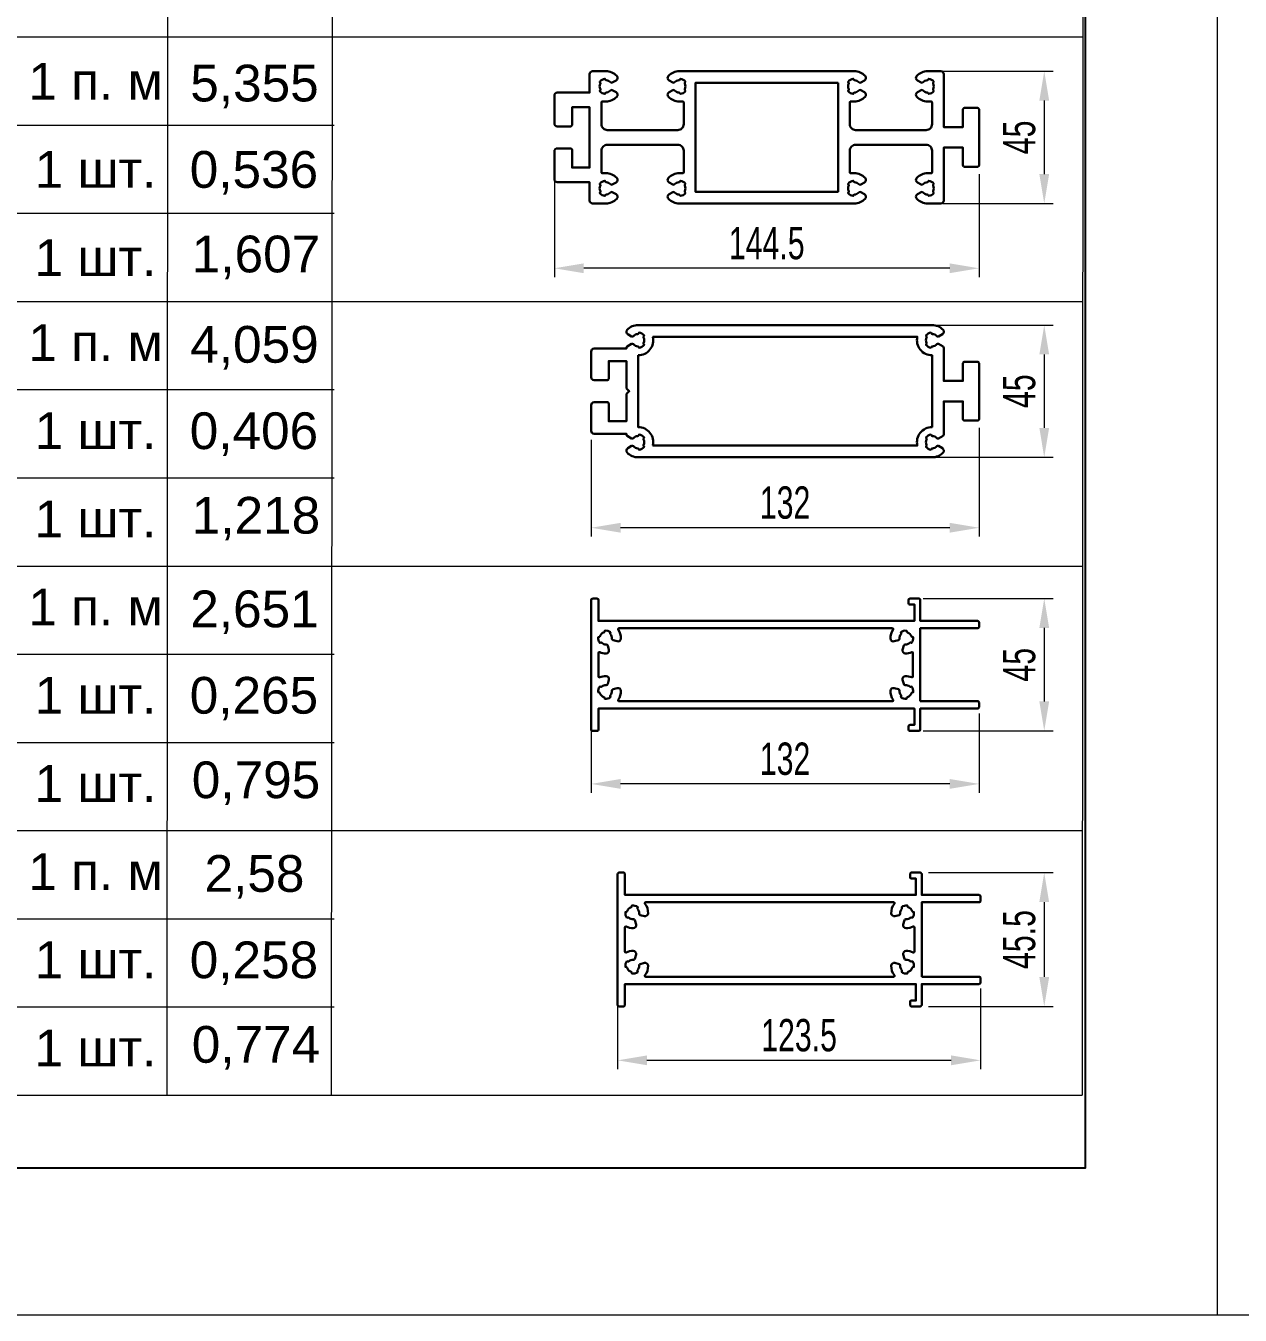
# Model space of a CAD drawing. Extents: x -37 to 4620, y -49 to 348.
# Drawn here: x 532.9 to 615.6, y 0 to 87.7 of the extents above; entities that cross this region are included whole.
import ezdxf

# ---------------------------------------------------------------- set-up
doc = ezdxf.new("R2010")
doc.units = 0
doc.header["$LTSCALE"] = 5
doc.layers.get('0').update_dxf_attribs({"linetype": 'CONTINUOUS', "lineweight": 30})
doc.layers.get('DEFPOINTS').update_dxf_attribs({"linetype": 'CONTINUOUS'})
for name, color, linetype, lineweight in [('4', 160, 'CONTINUOUS', 18), ('Рамки', 1, 'CONTINUOUS', 15), ('Текстовый', 7, 'CONTINUOUS', 9)]:
    doc.layers.add(name, color=color, linetype=linetype, lineweight=lineweight)
doc.layers.add('Скрытые', color=14, linetype='CONTINUOUS', plot=False)
doc.styles.add('22', font='RUSS.SHX', dxfattribs={"width": 0.7, "height": 2.2})
doc.styles.add('4', font='RUSS.shx', dxfattribs={"width": 0.7, "height": 3.5})
doc.styles.add('Каталожный', font='arial.ttf', dxfattribs={"height": 2.5})
doc.dimstyles.new('MX1$0', dxfattribs={"dimtxt": 2.5, "dimasz": 3, "dimexe": 1.3, "dimexo": 0.6, "dimgap": 0.6, "dimtad": 1, "dimdsep": 46, "dimtxsty": '4', "dimcen": 0, "dimclrd": 256, "dimclre": 256, "dimclrt": 256, "dimaunit": 1, "dimadec": 0, "dimazin": 0, "dimtfac": 1, "dimtmove": 0, "dimatfit": 3, "dimfxl": 1, "dimtvp": 1, "dimtolj": 1, "dimlwd": -1, "dimlwe": -1, "dimarcsym": 0})

# ---------------------------------------------------------------- blocks, each defined once
blk = doc.blocks.new('*D64')
at = {"layer": '4', "transparency": 16777216}
for p, q in [((595.339, 84.639), (602.823, 84.639)), ((602.223, 82.639), (602.223, 77.639)), ((595.339, 75.639), (602.823, 75.639))]:
    blk.add_line(p, q, dxfattribs=at)
for points in [[(601.89, 82.639), (602.556, 82.639), (602.223, 84.639)], [(601.89, 77.639), (602.556, 77.639), (602.223, 75.639)]]:
    blk.add_solid(points, dxfattribs=at)
at = {"layer": 'DEFPOINTS', "color": 0, "transparency": 16777216}
for p in [(594.739, 84.639), (594.739, 75.639), (602.223, 75.639)]:
    blk.add_point(p, dxfattribs=at)
at = {"layer": '4', "transparency": 16777216, "insert": (600.523, 80.139), "char_height": 2.2, "attachment_point": 5, "rotation": 90, "style": '22'}
blk.add_mtext('\\A1;45', dxfattribs=at)
blk = doc.blocks.new('*D65')
at = {"layer": '4', "transparency": 16777216}
for p, q in [((568.889, 77.289), (568.889, 70.632)), ((597.789, 77.639), (597.789, 70.632)), ((595.789, 71.232), (570.889, 71.232))]:
    blk.add_line(p, q, dxfattribs=at)
for points in [[(570.889, 71.565), (570.889, 70.899), (568.889, 71.232)], [(595.789, 71.565), (595.789, 70.899), (597.789, 71.232)]]:
    blk.add_solid(points, dxfattribs=at)
at = {"layer": 'DEFPOINTS', "color": 0, "transparency": 16777216}
for p in [(597.789, 78.239), (568.889, 77.889), (568.889, 71.232)]:
    blk.add_point(p, dxfattribs=at)
at = {"layer": '4', "transparency": 16777216, "insert": (583.339, 72.932), "char_height": 2.2, "attachment_point": 5, "style": '22'}
blk.add_mtext('\\A1;144.5', dxfattribs=at)
blk = doc.blocks.new('*D108')
at = {"layer": '4', "transparency": 16777216}
for p, q in [((594.339, 30.112), (602.823, 30.112)), ((602.223, 28.112), (602.223, 23.012)), ((594.339, 21.012), (602.823, 21.012))]:
    blk.add_line(p, q, dxfattribs=at)
for points in [[(601.89, 28.112), (602.556, 28.112), (602.223, 30.112)], [(601.89, 23.012), (602.556, 23.012), (602.223, 21.012)]]:
    blk.add_solid(points, dxfattribs=at)
at = {"layer": 'DEFPOINTS', "color": 0, "transparency": 16777216}
for p in [(593.739, 30.112), (593.739, 21.012), (602.223, 21.012)]:
    blk.add_point(p, dxfattribs=at)
at = {"layer": '4', "transparency": 16777216, "insert": (600.523, 25.562), "char_height": 2.2, "attachment_point": 5, "rotation": 90, "style": '22'}
blk.add_mtext('\\A1;45.5', dxfattribs=at)
blk = doc.blocks.new('*D109')
at = {"layer": '4', "transparency": 16777216}
for p, q in [((597.889, 22.232), (597.889, 16.741)), ((573.189, 21.296), (573.189, 16.741)), ((595.889, 17.341), (575.189, 17.341))]:
    blk.add_line(p, q, dxfattribs=at)
for points in [[(575.189, 17.675), (575.189, 17.008), (573.189, 17.341)], [(595.889, 17.675), (595.889, 17.008), (597.889, 17.341)]]:
    blk.add_solid(points, dxfattribs=at)
at = {"layer": 'DEFPOINTS', "color": 0, "transparency": 16777216}
for p in [(597.889, 22.832), (573.189, 21.896), (573.189, 17.341)]:
    blk.add_point(p, dxfattribs=at)
at = {"layer": '4', "transparency": 16777216, "insert": (585.539, 19.041), "char_height": 2.2, "attachment_point": 5, "style": '22'}
blk.add_mtext('\\A1;123.5', dxfattribs=at)
blk = doc.blocks.new('*D112')
at = {"layer": '4', "transparency": 16777216}
for p, q in [((597.789, 40.929), (597.789, 35.549)), ((571.389, 39.993), (571.389, 35.549)), ((595.789, 36.149), (573.389, 36.149))]:
    blk.add_line(p, q, dxfattribs=at)
for points in [[(573.389, 36.482), (573.389, 35.815), (571.389, 36.149)], [(595.789, 36.482), (595.789, 35.815), (597.789, 36.149)]]:
    blk.add_solid(points, dxfattribs=at)
at = {"layer": 'DEFPOINTS', "color": 0, "transparency": 16777216}
for p in [(597.789, 41.529), (571.389, 40.593), (571.389, 36.149)]:
    blk.add_point(p, dxfattribs=at)
at = {"layer": '4', "transparency": 16777216, "insert": (584.589, 37.849), "char_height": 2.2, "attachment_point": 5, "style": '22'}
blk.add_mtext('\\A1;132', dxfattribs=at)
blk = doc.blocks.new('*D113')
at = {"layer": '4', "transparency": 16777216}
for p, q in [((593.989, 48.759), (602.823, 48.759)), ((602.223, 46.759), (602.223, 41.759)), ((593.989, 39.759), (602.823, 39.759))]:
    blk.add_line(p, q, dxfattribs=at)
for points in [[(601.89, 46.759), (602.556, 46.759), (602.223, 48.759)], [(601.89, 41.759), (602.556, 41.759), (602.223, 39.759)]]:
    blk.add_solid(points, dxfattribs=at)
at = {"layer": 'DEFPOINTS', "color": 0, "transparency": 16777216}
for p in [(593.389, 48.759), (593.389, 39.759), (602.223, 39.759)]:
    blk.add_point(p, dxfattribs=at)
at = {"layer": '4', "transparency": 16777216, "insert": (600.523, 44.259), "char_height": 2.2, "attachment_point": 5, "rotation": 90, "style": '22'}
blk.add_mtext('\\A1;45', dxfattribs=at)
blk = doc.blocks.new('*D114')
at = {"layer": '4', "transparency": 16777216}
for p, q in [((597.789, 60.37), (597.789, 52.979)), ((571.389, 59.57), (571.389, 52.979)), ((595.789, 53.579), (573.389, 53.579))]:
    blk.add_line(p, q, dxfattribs=at)
for points in [[(573.389, 53.912), (573.389, 53.245), (571.389, 53.579)], [(595.789, 53.912), (595.789, 53.245), (597.789, 53.579)]]:
    blk.add_solid(points, dxfattribs=at)
at = {"layer": 'DEFPOINTS', "color": 0, "transparency": 16777216}
for p in [(597.789, 60.97), (571.389, 60.17), (571.389, 53.579)]:
    blk.add_point(p, dxfattribs=at)
at = {"layer": '4', "transparency": 16777216, "insert": (584.589, 55.279), "char_height": 2.2, "attachment_point": 5, "style": '22'}
blk.add_mtext('\\A1;132', dxfattribs=at)
blk = doc.blocks.new('*D115')
at = {"layer": '4', "transparency": 16777216}
for p, q in [((593.989, 67.37), (602.823, 67.37)), ((602.223, 65.37), (602.223, 60.37)), ((593.989, 58.37), (602.823, 58.37))]:
    blk.add_line(p, q, dxfattribs=at)
for points in [[(601.89, 65.37), (602.556, 65.37), (602.223, 67.37)], [(601.89, 60.37), (602.556, 60.37), (602.223, 58.37)]]:
    blk.add_solid(points, dxfattribs=at)
at = {"layer": 'DEFPOINTS', "color": 0, "transparency": 16777216}
for p in [(593.389, 67.37), (593.389, 58.37), (602.223, 58.37)]:
    blk.add_point(p, dxfattribs=at)
at = {"layer": '4', "transparency": 16777216, "insert": (600.523, 62.87), "char_height": 2.2, "attachment_point": 5, "rotation": 90, "style": '22'}
blk.add_mtext('\\A1;45', dxfattribs=at)

msp = doc.modelspace()

# ---------------------------------------------------------------- linework, layer by layer
for points in [[(594.289, 75.639), (595.189, 75.639, 0.414214), (595.389, 75.839), (595.389, 79.439), (596.689, 79.439), (596.689, 78.239, 0.414214), (596.789, 78.139), (597.689, 78.139, 0.414214), (597.789, 78.239), (597.789, 82.039, 0.414214), (597.689, 82.139), (596.789, 82.139, 0.414214), (596.689, 82.039), (596.689, 80.839), (595.389, 80.839), (595.389, 84.439, 0.414214), (595.189, 84.639), (594.289, 84.639, 0.203709), (593.548, 84.324, 0.487427), (593.592, 84.012), (593.847, 83.864, 0.358606), (593.973, 83.885, -0.203976), (594.269, 84.028, 0.25491), (594.318, 84.058), (594.356, 84.125, -0.2), (594.703, 83.925), (594.664, 83.858, 0.25491), (594.663, 83.801, -0.241952), (594.663, 83.417, 0.25491), (594.664, 83.359), (594.703, 83.293, -0.2), (594.356, 83.093), (594.318, 83.159, 0.25491), (594.269, 83.189, -0.203976), (593.973, 83.333, 0.358606), (593.847, 83.354), (593.592, 83.206, 0.487427), (593.548, 82.894, 0.203709), (594.289, 82.579), (594.529, 82.579, -0.414214), (594.589, 82.519), (594.589, 81.039, -0.414214), (594.189, 80.639), (589.389, 80.639, -0.414214), (588.989, 81.039), (588.989, 82.519, -0.414214), (589.049, 82.579), (589.289, 82.579, 0.203709), (590.031, 82.894, 0.487427), (589.987, 83.206), (589.731, 83.354, 0.358606), (589.606, 83.333, -0.203976), (589.31, 83.189, 0.25491), (589.261, 83.159), (589.223, 83.093, -0.2), (588.876, 83.293), (588.914, 83.359, 0.25491), (588.916, 83.417, -0.241952), (588.916, 83.801, 0.25491), (588.914, 83.858), (588.876, 83.925, -0.2), (589.223, 84.125), (589.261, 84.058, 0.25491), (589.31, 84.028, -0.203976), (589.606, 83.885, 0.358606), (589.731, 83.864), (589.987, 84.012, 0.487427), (590.031, 84.324, 0.203709), (589.289, 84.639), (577.389, 84.639, 0.203709), (576.648, 84.324, 0.487427), (576.692, 84.012), (576.947, 83.864, 0.358606), (577.073, 83.885, -0.203976), (577.369, 84.028, 0.25491), (577.418, 84.058), (577.456, 84.125, -0.2), (577.803, 83.925), (577.764, 83.858, 0.25491), (577.763, 83.801, -0.241952), (577.763, 83.417, 0.25491), (577.764, 83.359), (577.803, 83.293, -0.2), (577.456, 83.093), (577.418, 83.159, 0.25491), (577.369, 83.189, -0.203976), (577.073, 83.333, 0.358606), (576.947, 83.354), (576.692, 83.206, 0.487427), (576.648, 82.894, 0.203709), (577.389, 82.579), (577.629, 82.579, -0.414214), (577.689, 82.519), (577.689, 81.039, -0.414214), (577.289, 80.639), (572.489, 80.639, -0.414214), (572.089, 81.039), (572.089, 82.519, -0.414214), (572.149, 82.579), (572.389, 82.579, 0.203709), (573.131, 82.894, 0.487427), (573.087, 83.206), (572.831, 83.354, 0.358606), (572.706, 83.333, -0.203976), (572.41, 83.189, 0.25491), (572.361, 83.159), (572.323, 83.093, -0.2), (571.976, 83.293), (572.014, 83.359, 0.25491), (572.016, 83.417, -0.241952), (572.016, 83.801, 0.25491), (572.014, 83.858), (571.976, 83.925, -0.2), (572.323, 84.125), (572.361, 84.058, 0.25491), (572.41, 84.028, -0.203976), (572.706, 83.885, 0.358606), (572.831, 83.864), (573.087, 84.012, 0.487427), (573.131, 84.324, 0.203709), (572.389, 84.639), (571.489, 84.639, 0.414214), (571.289, 84.439), (571.289, 83.189), (569.089, 83.189, 0.414214), (568.889, 82.989), (568.889, 81.089, 0.414214), (569.089, 80.889), (569.989, 80.889, 0.414214), (570.089, 80.989), (570.089, 82.189), (571.289, 82.189), (571.289, 78.089), (570.089, 78.089), (570.089, 79.289, 0.414214), (569.989, 79.389), (569.089, 79.389, 0.414214), (568.889, 79.189), (568.889, 77.289, 0.414214), (569.089, 77.089), (571.289, 77.089), (571.289, 75.839, 0.414214), (571.489, 75.639), (572.389, 75.639, 0.203709), (573.131, 75.954, 0.487427), (573.087, 76.266), (572.831, 76.414, 0.358606), (572.706, 76.393, -0.203976), (572.41, 76.249, 0.25491), (572.361, 76.219), (572.323, 76.153, -0.2), (571.976, 76.353), (572.014, 76.419, 0.25491), (572.016, 76.477, -0.241952), (572.016, 76.861, 0.25491), (572.014, 76.918), (571.976, 76.985, -0.2), (572.323, 77.185), (572.361, 77.118, 0.25491), (572.41, 77.088, -0.203976), (572.706, 76.945, 0.358606), (572.831, 76.924), (573.087, 77.072, 0.487427), (573.131, 77.384, 0.203709), (572.389, 77.699), (572.149, 77.699, -0.414214), (572.089, 77.759), (572.089, 79.239, -0.414214), (572.489, 79.639), (577.289, 79.639, -0.414214), (577.689, 79.239), (577.689, 77.759, -0.414214), (577.629, 77.699), (577.389, 77.699, 0.203709), (576.648, 77.384, 0.487427), (576.692, 77.072), (576.947, 76.924, 0.358606), (577.073, 76.945, -0.203976), (577.369, 77.088, 0.25491), (577.418, 77.118), (577.456, 77.185, -0.2), (577.803, 76.985), (577.764, 76.918, 0.25491), (577.763, 76.861, -0.241952), (577.763, 76.477, 0.25491), (577.764, 76.419), (577.803, 76.353, -0.2), (577.456, 76.153), (577.418, 76.219, 0.25491), (577.369, 76.249, -0.203976), (577.073, 76.393, 0.358606), (576.947, 76.414), (576.692, 76.266, 0.487427), (576.648, 75.954, 0.203709), (577.389, 75.639), (589.289, 75.639, 0.203709), (590.031, 75.954, 0.487427), (589.987, 76.266), (589.731, 76.414, 0.358606), (589.606, 76.393, -0.203976), (589.31, 76.249, 0.25491), (589.261, 76.219), (589.223, 76.153, -0.2), (588.876, 76.353), (588.914, 76.419, 0.25491), (588.916, 76.477, -0.241952), (588.916, 76.861, 0.25491), (588.914, 76.918), (588.876, 76.985, -0.2), (589.223, 77.185), (589.261, 77.118, 0.25491), (589.31, 77.088, -0.203976), (589.606, 76.945, 0.358606), (589.731, 76.924), (589.987, 77.072, 0.487427), (590.031, 77.384, 0.203709), (589.289, 77.699), (589.049, 77.699, -0.414214), (588.989, 77.759), (588.989, 79.239, -0.414214), (589.389, 79.639), (594.189, 79.639, -0.414214), (594.589, 79.239), (594.589, 77.759, -0.414214), (594.529, 77.699), (594.289, 77.699, 0.203709), (593.548, 77.384, 0.487427), (593.592, 77.072), (593.847, 76.924, 0.358606), (593.973, 76.945, -0.203976), (594.269, 77.088, 0.25491), (594.318, 77.118), (594.356, 77.185, -0.2), (594.703, 76.985), (594.664, 76.918, 0.25491), (594.663, 76.861, -0.241952), (594.663, 76.477, 0.25491), (594.664, 76.419), (594.703, 76.353, -0.2), (594.356, 76.153), (594.318, 76.219, 0.25491), (594.269, 76.249, -0.203976), (593.973, 76.393, 0.358606), (593.847, 76.414), (593.592, 76.266, 0.487427), (593.548, 75.954, 0.203709)], [(573.789, 62.645), (573.789, 60.82), (572.589, 60.82), (572.589, 62.02, 0.414214), (572.489, 62.12), (571.589, 62.12, 0.414214), (571.389, 61.92), (571.389, 60.17, 0.414214), (571.589, 59.97), (573.789, 59.97), (573.789, 59.92, 0.267949), (573.839, 59.833), (574.147, 59.655, 0.358606), (574.273, 59.676, -0.203976), (574.569, 59.82, 0.25491), (574.618, 59.85), (574.656, 59.916, -0.2), (575.003, 59.716), (574.964, 59.65, 0.25491), (574.963, 59.592, -0.241952), (574.963, 59.208, 0.25491), (574.964, 59.151), (575.003, 59.085, -0.2), (574.656, 58.885), (574.618, 58.951, 0.25491), (574.569, 58.981, -0.203976), (574.273, 59.124, 0.358606), (574.147, 59.145), (573.887, 58.995, 0.485561), (573.843, 58.69, 0.205281), (574.589, 58.37), (594.589, 58.37, 0.205281), (595.335, 58.69, 0.485561), (595.291, 58.995), (595.031, 59.145, 0.358606), (594.906, 59.124, -0.203976), (594.61, 58.981, 0.25491), (594.561, 58.951), (594.523, 58.885, -0.2), (594.176, 59.085), (594.214, 59.151, 0.25491), (594.216, 59.208, -0.241952), (594.216, 59.592, 0.25491), (594.214, 59.65), (594.176, 59.716, -0.2), (594.523, 59.916), (594.561, 59.85, 0.25491), (594.61, 59.82, -0.203976), (594.906, 59.676, 0.358606), (595.031, 59.655), (595.339, 59.833, 0.267949), (595.389, 59.92), (595.389, 62.17), (596.689, 62.17), (596.689, 60.97, 0.414214), (596.789, 60.87), (597.689, 60.87, 0.414214), (597.789, 60.97), (597.789, 64.77, 0.414214), (597.689, 64.87), (596.789, 64.87, 0.414214), (596.689, 64.77), (596.689, 63.57), (595.389, 63.57), (595.389, 65.821, 0.267949), (595.339, 65.907), (595.031, 66.085, 0.358606), (594.906, 66.064, -0.203976), (594.61, 65.921, 0.25491), (594.561, 65.891), (594.523, 65.825, -0.2), (594.176, 66.025), (594.214, 66.091, 0.25491), (594.216, 66.148, -0.241952), (594.216, 66.532, 0.25491), (594.214, 66.59), (594.176, 66.656, -0.2), (594.523, 66.856), (594.561, 66.79, 0.25491), (594.61, 66.76, -0.203976), (594.906, 66.616, 0.358606), (595.031, 66.595), (595.291, 66.746, 0.485561), (595.335, 67.051, 0.205281), (594.589, 67.37), (574.589, 67.37, 0.205281), (573.843, 67.051, 0.485561), (573.887, 66.746), (574.147, 66.595, 0.358606), (574.273, 66.616, -0.203976), (574.569, 66.76, 0.25491), (574.618, 66.79), (574.656, 66.856, -0.2), (575.003, 66.656), (574.964, 66.59, 0.25491), (574.963, 66.532, -0.241952), (574.963, 66.148, 0.25491), (574.964, 66.091), (575.003, 66.025, -0.2), (574.656, 65.825), (574.618, 65.891, 0.25491), (574.569, 65.921, -0.203976), (574.273, 66.064, 0.358606), (574.147, 66.085), (573.839, 65.907, 0.267949), (573.789, 65.821), (573.789, 65.77), (571.589, 65.77, 0.414214), (571.389, 65.57), (571.389, 63.82, 0.414214), (571.589, 63.62), (572.489, 63.62, 0.414214), (572.589, 63.72), (572.589, 64.92), (573.789, 64.92), (573.789, 63.095, 0.198912), (573.807, 63.053), (573.989, 62.87), (573.807, 62.688, 0.198912)], [(574.589, 65.31), (574.589, 60.43, -0.481821), (575.593, 59.17), (593.585, 59.17, -0.481821), (594.589, 60.43), (594.589, 65.31, -0.481821), (593.585, 66.57), (575.593, 66.57, -0.481821)], [(593.789, 41.779), (593.789, 46.739), (597.689, 46.739, 0.414214), (597.789, 46.839), (597.789, 47.139, 0.414214), (597.689, 47.239), (593.789, 47.239), (593.789, 48.659, 0.414214), (593.689, 48.759), (593.089, 48.759, 0.414214), (592.989, 48.659), (592.989, 48.459, 0.414214), (593.089, 48.359), (593.389, 48.359), (593.389, 47.239), (571.889, 47.239), (571.889, 48.659, 0.414214), (571.789, 48.759), (571.489, 48.759, 0.414214), (571.389, 48.659), (571.389, 39.859, 0.414214), (571.489, 39.759), (571.789, 39.759, 0.414214), (571.889, 39.859), (571.889, 41.279), (593.389, 41.279), (593.389, 40.159), (593.089, 40.159, 0.414214), (592.989, 40.059), (592.989, 39.859, 0.414214), (593.089, 39.759), (593.689, 39.759, 0.414214), (593.789, 39.859), (593.789, 41.279), (597.689, 41.279, 0.414214), (597.789, 41.379), (597.789, 41.679, 0.414214), (597.689, 41.779)], [(572.882, 42.591, 0.358606), (572.808, 42.488, -0.203976), (572.7, 42.177, 0.25491), (572.687, 42.121), (572.707, 42.047, -0.2), (572.32, 41.944), (572.301, 42.018, 0.25491), (572.261, 42.059, -0.241952), (571.989, 42.331, 0.25491), (571.948, 42.37), (571.874, 42.39, -0.2), (571.977, 42.776), (572.051, 42.757, 0.25491), (572.107, 42.77, -0.203976), (572.418, 42.878, 0.358606), (572.521, 42.952), (572.598, 43.237, 0.487427), (572.408, 43.489, 0.108919), (571.974, 43.401, -0.54187), (571.889, 43.456), (571.889, 45.062, -0.54187), (571.974, 45.117, 0.108919), (572.408, 45.029, 0.487427), (572.598, 45.281), (572.521, 45.566, 0.358606), (572.418, 45.64, -0.203976), (572.107, 45.748, 0.25491), (572.051, 45.761), (571.977, 45.742, -0.2), (571.874, 46.128), (571.948, 46.148, 0.25491), (571.989, 46.187, -0.241952), (572.261, 46.459, 0.25491), (572.301, 46.501), (572.32, 46.574, -0.2), (572.707, 46.471), (572.687, 46.397, 0.25491), (572.7, 46.341, -0.203976), (572.808, 46.03, 0.358606), (572.882, 45.927), (573.167, 45.851, 0.487427), (573.419, 46.04, 0.157149), (573.236, 46.645, -0.604829), (573.286, 46.739), (591.893, 46.739, -0.604829), (591.942, 46.645, 0.157149), (591.759, 46.04, 0.487427), (592.011, 45.851), (592.296, 45.927, 0.358606), (592.37, 46.03, -0.203976), (592.478, 46.341, 0.25491), (592.492, 46.397), (592.472, 46.471, -0.2), (592.858, 46.574), (592.878, 46.501, 0.25491), (592.918, 46.459, -0.241952), (593.189, 46.187, 0.25491), (593.231, 46.148), (593.305, 46.128, -0.2), (593.201, 45.742), (593.127, 45.761, 0.25491), (593.071, 45.748, -0.203976), (592.761, 45.64, 0.358606), (592.657, 45.566), (592.581, 45.281, 0.487427), (592.77, 45.029, 0.108919), (593.205, 45.117, -0.54187), (593.289, 45.062), (593.289, 43.456, -0.54187), (593.205, 43.401, 0.108919), (592.77, 43.489, 0.487427), (592.581, 43.237), (592.657, 42.952, 0.358606), (592.761, 42.878, -0.203976), (593.071, 42.77, 0.25491), (593.127, 42.757), (593.201, 42.776, -0.2), (593.305, 42.39), (593.231, 42.37, 0.25491), (593.189, 42.331, -0.241952), (592.918, 42.059, 0.25491), (592.878, 42.018), (592.858, 41.944, -0.2), (592.472, 42.047), (592.492, 42.121, 0.25491), (592.478, 42.177, -0.203976), (592.37, 42.488, 0.358606), (592.296, 42.591), (592.011, 42.668, 0.487427), (591.759, 42.478, 0.157149), (591.942, 41.873, -0.604829), (591.893, 41.779), (573.286, 41.779, -0.604829), (573.236, 41.873, 0.157149), (573.419, 42.478, 0.487427), (573.167, 42.668)], [(593.889, 23.032), (593.889, 28.092), (597.789, 28.092, 0.414214), (597.889, 28.192), (597.889, 28.492, 0.414214), (597.789, 28.592), (593.889, 28.592), (593.889, 30.012, 0.414214), (593.789, 30.112), (593.189, 30.112, 0.414214), (593.089, 30.012), (593.089, 29.812, 0.414214), (593.189, 29.712), (593.489, 29.712), (593.489, 28.592), (573.689, 28.592), (573.689, 30.012, 0.414214), (573.589, 30.112), (573.289, 30.112, 0.414214), (573.189, 30.012), (573.189, 21.112, 0.414214), (573.289, 21.012), (573.589, 21.012, 0.414214), (573.689, 21.112), (573.689, 22.532), (593.489, 22.532), (593.489, 21.412), (593.189, 21.412, 0.414214), (593.089, 21.312), (593.089, 21.112, 0.414214), (593.189, 21.012), (593.789, 21.012, 0.414214), (593.889, 21.112), (593.889, 22.532), (597.789, 22.532, 0.414214), (597.889, 22.632), (597.889, 22.932, 0.414214), (597.789, 23.032)]]:
    msp.add_lwpolyline(points, format="xyb", close=True)
msp.add_lwpolyline([(588.189, 83.839), (588.189, 76.439), (578.489, 76.439), (578.489, 83.839), (578.489, 83.839)], close=True)
msp.add_lwpolyline([(593.389, 24.736, -0.55839), (593.302, 24.682, 0.12177), (592.82, 24.792, 0.487427), (592.631, 24.54), (592.707, 24.255, 0.358606), (592.811, 24.181, -0.203976), (593.121, 24.073, 0.25491), (593.177, 24.06), (593.251, 24.079, -0.2), (593.355, 23.693), (593.281, 23.673, 0.25491), (593.239, 23.634, -0.241952), (592.968, 23.362, 0.25491), (592.928, 23.32), (592.908, 23.247, -0.2), (592.522, 23.35), (592.542, 23.424, 0.25491), (592.528, 23.48, -0.203976), (592.42, 23.791, 0.358606), (592.346, 23.894), (592.061, 23.97, 0.487427), (591.809, 23.781, 0.171765), (592.027, 23.129, -0.624436), (591.98, 23.032), (575.099, 23.032, -0.624436), (575.052, 23.129, 0.171765), (575.269, 23.781, 0.487427), (575.017, 23.97), (574.732, 23.894, 0.358606), (574.658, 23.791, -0.203976), (574.55, 23.48, 0.25491), (574.537, 23.424), (574.557, 23.35, -0.2), (574.17, 23.247), (574.151, 23.32, 0.25491), (574.111, 23.362, -0.241952), (573.839, 23.634, 0.25491), (573.798, 23.673), (573.724, 23.693, -0.2), (573.827, 24.079), (573.901, 24.06, 0.25491), (573.957, 24.073, -0.203976), (574.268, 24.181, 0.358606), (574.371, 24.255), (574.448, 24.54, 0.487427), (574.258, 24.792, 0.12177), (573.776, 24.682, -0.55839), (573.689, 24.736), (573.689, 26.388, -0.55839), (573.776, 26.442, 0.12177), (574.258, 26.332, 0.487427), (574.448, 26.584), (574.371, 26.869, 0.358606), (574.268, 26.943, -0.203976), (573.957, 27.051, 0.25491), (573.901, 27.064), (573.827, 27.045, -0.2), (573.724, 27.431), (573.798, 27.451, 0.25491), (573.839, 27.49, -0.241952), (574.111, 27.762, 0.25491), (574.151, 27.803), (574.17, 27.877, -0.2), (574.557, 27.774), (574.537, 27.7, 0.25491), (574.55, 27.644, -0.203976), (574.658, 27.333, 0.358606), (574.732, 27.23), (575.017, 27.153, 0.487427), (575.269, 27.343, 0.171765), (575.052, 27.995, -0.624436), (575.099, 28.092), (591.98, 28.092, -0.624436), (592.027, 27.995, 0.171765), (591.809, 27.343, 0.487427), (592.061, 27.153), (592.346, 27.23, 0.358606), (592.42, 27.333, -0.203976), (592.528, 27.644, 0.25491), (592.542, 27.7), (592.522, 27.774, -0.2), (592.908, 27.877), (592.928, 27.803, 0.25491), (592.968, 27.762, -0.241952), (593.239, 27.49, 0.25491), (593.281, 27.451), (593.355, 27.431, -0.2), (593.251, 27.045), (593.177, 27.064, 0.25491), (593.121, 27.051, -0.203976), (592.811, 26.943, 0.358606), (592.707, 26.869), (592.631, 26.584, 0.487427), (592.82, 26.332, 0.12177), (593.302, 26.442, -0.55839), (593.389, 26.388), (593.389, 24.736)], format="xyb")
at = {"layer": '4', "linetype": 'Continuous'}
msp.add_line((614, 297), (614, 0), dxfattribs=at)
at = {"layer": 'Рамки', "linetype": 'Continuous'}
for p, q in [((553.906, 276.98), (553.709, 14.974)), ((605, 276.981), (604.803, 14.974)), ((542.696, 266.974), (542.51, 14.974)), ((440, 86.973), (604.803, 86.974)), ((440, 80.973), (553.906, 80.974)), ((440, 74.973), (553.906, 74.974)), ((440, 68.973), (604.803, 68.974)), ((440, 62.973), (553.906, 62.974)), ((440, 56.973), (553.906, 56.974)), ((440, 50.973), (604.803, 50.974)), ((440, 44.973), (553.906, 44.974)), ((440, 38.973), (553.906, 38.974)), ((440, 32.973), (604.803, 32.974)), ((440, 26.973), (553.906, 26.974)), ((440, 20.973), (553.906, 20.974)), ((440, 14.973), (604.803, 14.974))]:
    msp.add_line(p, q, dxfattribs=at)
msp.add_lwpolyline([(420, 297), (630, 297), (630, 0), (420, 0)], close=True, dxfattribs=at)
at = {"layer": 'Скрытые', "linetype": 'Continuous'}
msp.add_lwpolyline([(440, 10), (440, 287), (605, 287), (605, 10)], close=True, dxfattribs=at)

# ---------------------------------------------------------------- texts
at = {"layer": 'Текстовый', "color": 1, "linetype": 'Continuous', "char_height": 2.5, "attachment_point": 1, "style": 'Каталожный'}
for s, insert, width in [('\\pxqc;1 п. м', (532.451, 85.206), 10.42637), ('\\pxqc;5,355', (542.877, 85.084), 11.20993), ('\\pxqc;1 шт.', (532.451, 79.206), 10.42637), ('\\pxqc;0,536', (544.142, 79.206), 8.60536), ('\\pxqc;1 шт.', (532.447, 73.206), 10.42637), ('\\pxqc;1,607', (544.282, 73.454), 8.60536), ('\\pxqc;1 п. м', (532.451, 67.429), 10.42637), ('\\pxqc;4,059', (542.877, 67.307), 11.20993), ('\\pxqc;1 шт.', (532.451, 61.429), 10.42637), ('\\pxqc;0,406', (544.142, 61.429), 8.60536), ('\\pxqc;1 шт.', (532.447, 55.429), 10.42637), ('\\pxqc;1,218', (544.282, 55.677), 8.60536), ('\\pxqc;1 п. м', (532.451, 49.429), 10.42637), ('\\pxqc;2,651', (542.877, 49.307), 11.20993), ('\\pxqc;1 шт.', (532.451, 43.429), 10.42637), ('\\pxqc;0,265', (544.142, 43.429), 8.60536), ('\\pxqc;1 шт.', (532.447, 37.429), 10.42637), ('\\pxqc;0,795', (544.282, 37.677), 8.60536), ('\\pxqc;1 п. м', (532.451, 31.429), 10.42637), ('\\pxqc;2,58', (542.877, 31.307), 11.20993), ('\\pxqc;0,258', (544.142, 25.429), 8.60536), ('\\pxqc;1 шт.', (532.451, 25.429), 10.42637), ('\\pxqc;1 шт.', (532.447, 19.429), 10.42637), ('\\pxqc;0,774', (544.282, 19.677), 8.60536)]:
    msp.add_mtext(s, dxfattribs=dict(at, insert=insert, width=width))

# ---------------------------------------------------------------- dimensions: what is measured, and where the dimension line sits
at = {"layer": '4'}
for base, p1, p2, picture, middle in [((602.223, 75.639), (594.739, 84.639), (594.739, 75.639), '*D64', (600.523, 80.139)), ((602.223, 58.37), (593.389, 67.37), (593.389, 58.37), '*D115', (600.523, 62.87)), ((602.223, 39.759), (593.389, 48.759), (593.389, 39.759), '*D113', (600.523, 44.259)), ((602.223, 21.012), (593.739, 30.112), (593.739, 21.012), '*D108', (600.523, 25.562))]:
    dim = msp.add_linear_dim(base=base, p1=p1, p2=p2, angle=270, dimstyle='MX1$0', override={"dimtxt": 2, "dimasz": 2, "dimexe": 0.6, "dimdec": 1, "dimlfac": 5, "dimtxsty": '22', "dimtdec": 1}, dxfattribs=at)
    dim.commit()
    dim.dimension.update_dxf_attribs({"geometry": picture, "text_midpoint": middle})
for base, p1, p2, picture, middle in [((568.889, 71.232), (597.789, 78.239), (568.889, 77.889), '*D65', (583.339, 72.932)), ((571.389, 53.579), (597.789, 60.97), (571.389, 60.17), '*D114', (584.589, 55.279)), ((571.389, 36.149), (597.789, 41.529), (571.389, 40.593), '*D112', (584.589, 37.849)), ((573.189, 17.341), (597.889, 22.832), (573.189, 21.896), '*D109', (585.539, 19.041))]:
    dim = msp.add_linear_dim(base=base, p1=p1, p2=p2, dimstyle='MX1$0', override={"dimtxt": 2, "dimasz": 2, "dimexe": 0.6, "dimdec": 1, "dimlfac": 5, "dimtxsty": '22', "dimtdec": 1}, dxfattribs=at)
    dim.commit()
    dim.dimension.update_dxf_attribs({"geometry": picture, "text_midpoint": middle})

doc.saveas('drawing.dxf')
